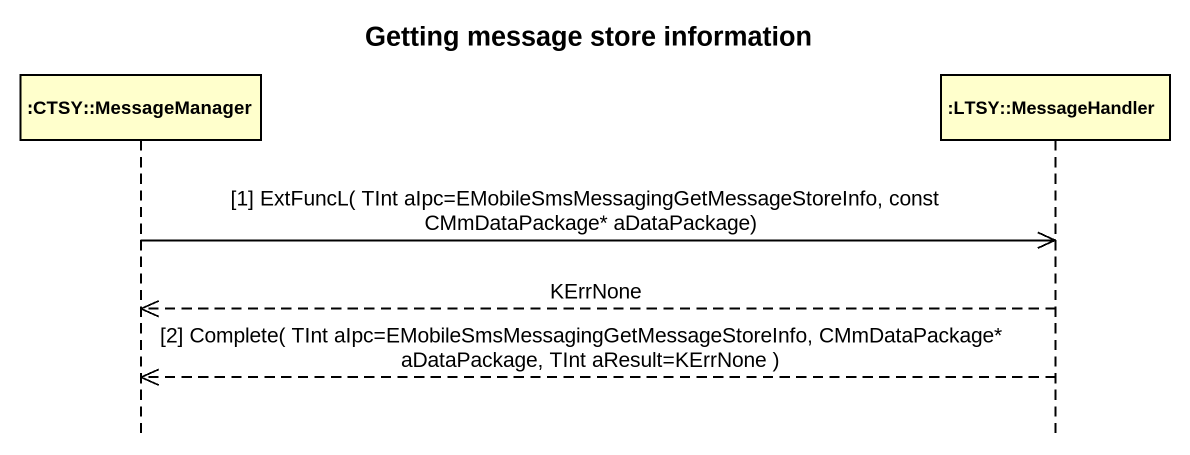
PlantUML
@startuml
title Getting message store information
hide footbox
participant ":CTSY::MessageManager" as CTSY_MessageManager
participant ":LTSY::MessageHandler" as LTSY_MessageHandler

CTSY_MessageManager ->> LTSY_MessageHandler : [1] ExtFuncL( TInt aIpc=EMobileSmsMessagingGetMessageStoreInfo, const CMmDataPackage* aDataPackage)
LTSY_MessageHandler -->> CTSY_MessageManager : KErrNone
LTSY_MessageHandler -->> CTSY_MessageManager : [2] Complete( TInt aIpc=EMobileSmsMessagingGetMessageStoreInfo, CMmDataPackage* aDataPackage, TInt aResult=KErrNone )
@enduml
